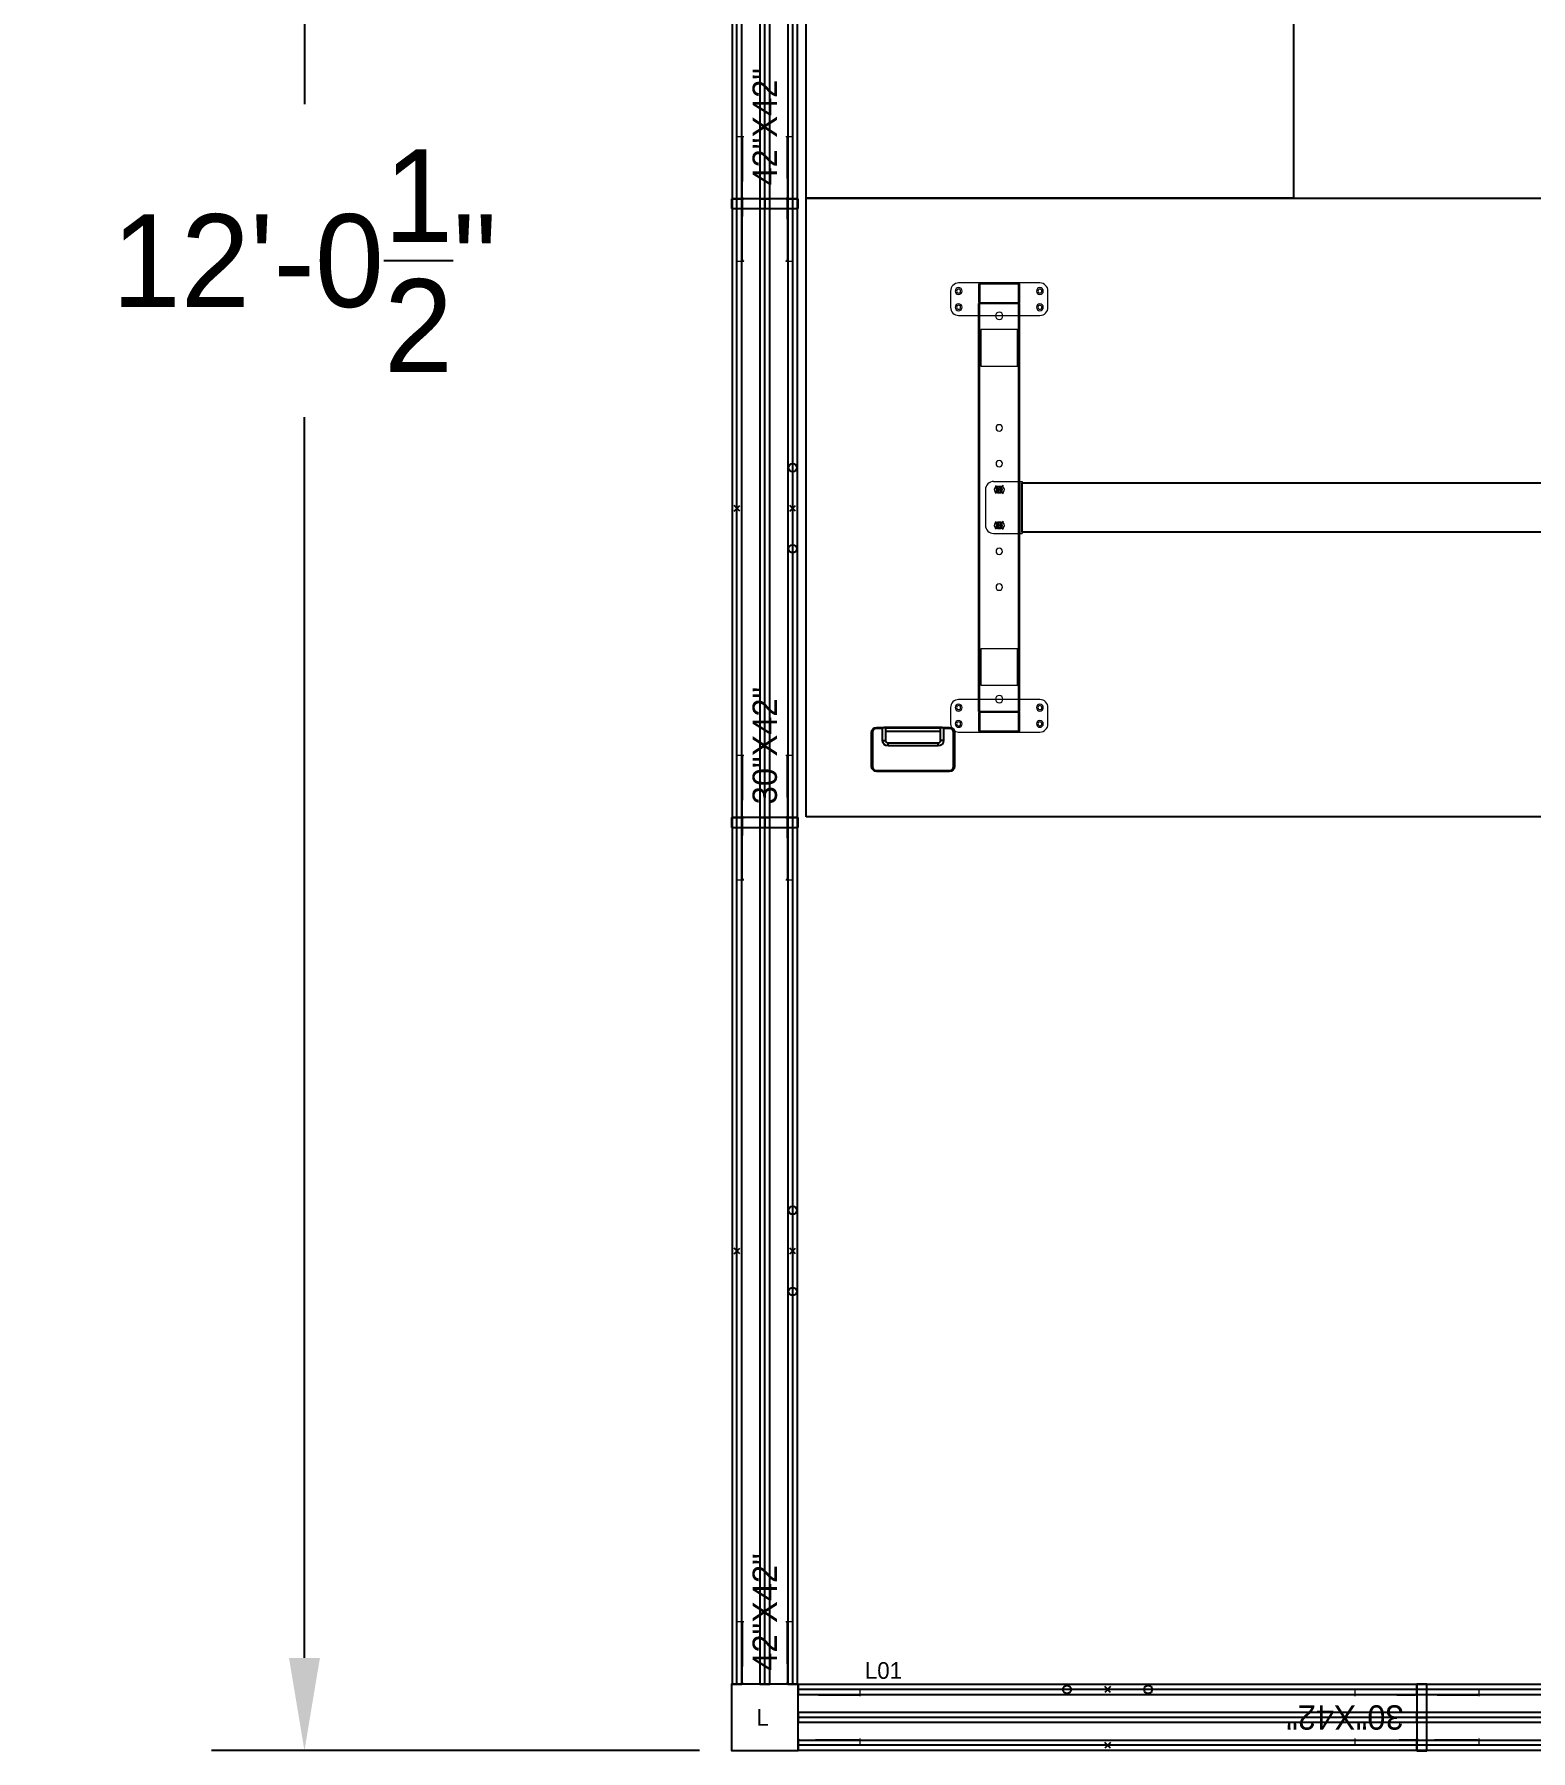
# Model space of a CAD drawing. Header units: inches. Extents: x 126 to 13186, y 9 to 361.
# Drawn here: x 1871.4 to 1944, y 41.5 to 124.7 of the extents above; entities that cross this region are included whole.
import ezdxf

# ---------------------------------------------------------------- set-up
doc = ezdxf.new("R2010")
doc.units = ezdxf.units.IN
doc.header["$MEASUREMENT"] = 0
for name, color, linetype in [('DD2D', 7, 'Continuous'), ('DD2D_Geometry', 7, 'Continuous'), ('ENFASIS NEW', 7, 'Continuous'), ('Id Unión', 7, 'Continuous'), ('PV-26D', 7, 'Continuous')]:
    doc.layers.add(name, color=color, linetype=linetype)
doc.styles.get("Standard").update_dxf_attribs({"font": 'stylu.ttf'})
doc.dimstyles.get("Standard").update_dxf_attribs({"dimscale": 25, "dimtxt": 0.18, "dimasz": 0.18, "dimexe": 0.18, "dimexo": 0.0625, "dimgap": 0.09, "dimtad": 0, "dimtih": 1, "dimtoh": 1, "dimzin": 0, "dimdsep": 46, "dimlunit": 4, "dimtxsty": 'Standard', "dimcen": 0.09, "dimadec": 0, "dimazin": 0, "dimtfac": 1, "dimtofl": 0, "dimtmove": 0, "dimatfit": 3, "dimfxl": 1, "dimtolj": 1, "dimtzin": 0, "dimarcsym": 0})

# ---------------------------------------------------------------- blocks, each defined once
blk = doc.blocks.new('DD40102466AB')
at = {"color": 1}
for p, q in [((0.0035, -0.0035), (-0.0035, 0.0035)), ((0.0035, 0.0035), (-0.0035, -0.0035))]:
    blk.add_line(p, q, dxfattribs=at)
blk.add_lwpolyline([(-0.3472, -0.0417), (0.3472, -0.0417), (0.391, -0.0067), (0.838, -0.0067), (0.838, -0.6067), (-0.838, -0.6067), (-0.838, -0.0067), (-0.391, -0.0067)], close=True)
blk.add_point((0, 0))
blk.add_point((0, 0))
blk.add_point((0, 0), dxfattribs=at)
blk = doc.blocks.new('DD40123072AB')
for p, q in [((-0.915, -0.7687), (-0.915, -0.0067)), ((-0.915, -0.0067), (0.915, -0.0067)), ((0.915, -0.0067), (0.915, -0.7687)), ((0.915, -0.7687), (-0.915, -0.7687))]:
    blk.add_line(p, q)
at = {"layer": 'PV-26D'}
for p, q in [((-0.7385, -0.0627), (-0.8285, -0.0627)), ((-0.8285, -0.0637), (-0.8285, -0.0627)), ((-0.7385, -0.0637), (-0.7385, -0.0627)), ((0.7385, -0.0627), (0.8285, -0.0627)), ((0.7385, -0.0637), (0.7385, -0.0627)), ((0.8285, -0.0637), (0.8285, -0.0627)), ((-0.8345, -0.0687), (-0.8345, -0.1107)), ((-0.8335, -0.0687), (-0.8345, -0.0687)), ((-0.8335, -0.1107), (-0.8335, -0.0687)), ((-0.8285, -0.0637), (-0.7385, -0.0637)), ((-0.7335, -0.0687), (-0.7335, -0.1107)), ((-0.7335, -0.0687), (-0.7325, -0.0687)), ((-0.7325, -0.1107), (-0.7325, -0.0687)), ((0.7325, -0.1107), (0.7325, -0.0687)), ((0.7335, -0.0687), (0.7325, -0.0687)), ((0.7335, -0.0687), (0.7335, -0.1107)), ((0.8285, -0.0637), (0.7385, -0.0637)), ((0.8335, -0.1107), (0.8335, -0.0687)), ((0.8335, -0.0687), (0.8345, -0.0687)), ((0.8345, -0.0687), (0.8345, -0.1107)), ((-0.8212, -0.1009), (-0.8212, -0.1157)), ((-0.8212, -0.1009), (-0.8175, -0.1009)), ((-0.8175, -0.1167), (-0.8175, -0.1009)), ((-0.7527, -0.094), (-0.8143, -0.094)), ((-0.8143, -0.094), (-0.8143, -0.0977)), ((-0.8143, -0.0977), (-0.7527, -0.0977)), ((-0.7527, -0.094), (-0.7527, -0.0977)), ((-0.7495, -0.1009), (-0.7495, -0.1167)), ((-0.7458, -0.1009), (-0.7495, -0.1009)), ((-0.7458, -0.1157), (-0.7458, -0.1009)), ((0.7458, -0.1157), (0.7458, -0.1009)), ((0.7458, -0.1009), (0.7495, -0.1009)), ((0.7495, -0.1009), (0.7495, -0.1167)), ((0.7527, -0.094), (0.8143, -0.094)), ((0.7527, -0.094), (0.7527, -0.0977)), ((0.8143, -0.0977), (0.7527, -0.0977)), ((0.8143, -0.094), (0.8143, -0.0977)), ((0.8175, -0.1167), (0.8175, -0.1009)), ((0.8212, -0.1009), (0.8175, -0.1009)), ((0.8212, -0.1009), (0.8212, -0.1157)), ((-0.8335, -0.1107), (-0.8345, -0.1107)), ((-0.8212, -0.1157), (-0.8285, -0.1157)), ((-0.8285, -0.1157), (-0.8285, -0.1167)), ((-0.8285, -0.1167), (-0.8175, -0.1167)), ((-0.7495, -0.1117), (-0.8175, -0.1117)), ((-0.7495, -0.1119), (-0.8175, -0.1119)), ((-0.8175, -0.1124), (-0.7495, -0.1124)), ((-0.7495, -0.1161), (-0.8175, -0.1161)), ((-0.8175, -0.1166), (-0.7495, -0.1166)), ((-0.7495, -0.1167), (-0.8175, -0.1167)), ((-0.7495, -0.1167), (-0.7385, -0.1167)), ((-0.7385, -0.1157), (-0.7458, -0.1157)), ((-0.7385, -0.1157), (-0.7385, -0.1167)), ((-0.7335, -0.1107), (-0.7325, -0.1107)), ((0.7335, -0.1107), (0.7325, -0.1107)), ((0.7385, -0.1157), (0.7458, -0.1157)), ((0.7385, -0.1157), (0.7385, -0.1167)), ((0.7495, -0.1167), (0.7385, -0.1167)), ((0.7495, -0.1117), (0.8175, -0.1117)), ((0.7495, -0.1119), (0.8175, -0.1119)), ((0.8175, -0.1124), (0.7495, -0.1124)), ((0.7495, -0.1161), (0.8175, -0.1161)), ((0.8175, -0.1166), (0.7495, -0.1166)), ((0.7495, -0.1167), (0.8175, -0.1167)), ((0.8285, -0.1167), (0.8175, -0.1167)), ((0.8212, -0.1157), (0.8285, -0.1157)), ((0.8285, -0.1157), (0.8285, -0.1167)), ((0.8335, -0.1107), (0.8345, -0.1107))]:
    blk.add_line(p, q, dxfattribs=at)
at = {"layer": 'PV-26D', "extrusion": (0, 0, -1)}
for centre, radius, start, end in [((0.8285, -0.0687), 0.006, 0, 90), ((0.7385, -0.0687), 0.006, 90, 180), ((-0.7385, -0.0687), 0.006, 0, 90), ((-0.8285, -0.0687), 0.006, 90, 180), ((0.8143, -0.1009), 0.00691, 0, 90), ((0.7527, -0.1009), 0.00691, 90, 180), ((-0.7527, -0.1009), 0.00691, 0, 90), ((-0.8143, -0.1009), 0.00691, 90, 180), ((0.8285, -0.1107), 0.006, 270, 0), ((0.7385, -0.1107), 0.006, 180, 270), ((-0.7385, -0.1107), 0.006, 270, 0), ((-0.8285, -0.1107), 0.006, 180, 270)]:
    blk.add_arc(centre, radius, start, end, dxfattribs=at)
at = {"layer": 'PV-26D'}
for centre, radius, start, end in [((-0.8285, -0.0687), 0.005, 90, 180), ((-0.7385, -0.0687), 0.005, 0, 90), ((0.7385, -0.0687), 0.005, 90, 180), ((0.8285, -0.0687), 0.005, 0, 90), ((-0.8143, -0.1009), 0.00318, 90, 180), ((-0.7527, -0.1009), 0.00318, 0, 90), ((0.7527, -0.1009), 0.00318, 90, 180), ((0.8143, -0.1009), 0.00318, 0, 90), ((-0.8285, -0.1107), 0.005, 180, 270), ((-0.7385, -0.1107), 0.005, 270, 0), ((0.7385, -0.1107), 0.005, 180, 270), ((0.8285, -0.1107), 0.005, 270, 0)]:
    blk.add_arc(centre, radius, start, end, dxfattribs=at)
for points in [[(-0.8175, -0.1167), (-0.8197, -0.1167), (-0.8212, -0.1163), (-0.8212, -0.1157)], [(-0.7458, -0.1157), (-0.7458, -0.1163), (-0.7473, -0.1167), (-0.7495, -0.1167)], [(0.7458, -0.1157), (0.7458, -0.1163), (0.7473, -0.1167), (0.7495, -0.1167)], [(0.8175, -0.1167), (0.8197, -0.1167), (0.8212, -0.1163), (0.8212, -0.1157)]]:
    blk.add_rational_spline(points, [1, 0.804737854124, 0.804737854124, 1], degree=3, dxfattribs=at)
blk = doc.blocks.new('DD305172S')
at = {"color": 0, "linetype": 'Continuous', "lineweight": 0}
for p, q in [((-0.06, 0.0305), (-0.0573, 0.0305)), ((-0.06, -0.0305), (-0.06, 0.0305)), ((-0.0573, 0.0305), (0.038, 0.0305)), ((-0.0573, 0.0305), (-0.0573, -0.0305)), ((0.038, 0.025), (-0.01, 0.025)), ((-0.01, -0.025), (-0.01, 0.025)), ((0.038, 0.0305), (0.042, 0.0305)), ((0.0393, 0.025), (0.038, 0.025)), ((0.042, 0.025), (0.0393, 0.025)), ((0.042, 0.0112), (0.042, 0.0305)), ((1.49, 0.0308), (1.49, 0.032)), ((1.4935, 0.032), (1.49, 0.032)), ((1.49, 0.0112), (1.49, 0.0308)), ((1.4927, -0.032), (1.4927, 0.032)), ((1.525, 0.032), (1.4935, 0.032)), ((1.5204, 0.026), (1.5157, 0.026)), ((1.535, -0.022), (1.535, 0.022)), ((-0.0475, 0.007), (-0.0405, 0.007)), ((-0.0475, 0.004), (-0.0475, 0.007)), ((-0.0405, 0.004), (-0.0475, 0.004)), ((-0.0405, 0.007), (-0.0405, 0.004)), ((0.042, 0.0096), (0.042, 0.0112)), ((0.042, -0.0096), (0.042, 0.0096)), ((1.49, 0.0096), (1.49, 0.0112)), ((1.49, -0.0096), (1.49, 0.0096)), ((1.5157, 0.018), (1.5204, 0.018)), ((-0.0475, -0.004), (-0.0475, -0.007)), ((-0.0475, -0.004), (-0.0405, -0.004)), ((-0.0405, -0.007), (-0.0475, -0.007)), ((-0.0405, -0.007), (-0.0405, -0.004)), ((0.042, -0.0112), (0.042, -0.0096)), ((0.042, -0.0305), (0.042, -0.0112)), ((1.49, -0.0112), (1.49, -0.0096)), ((1.49, -0.0308), (1.49, -0.0112)), ((1.5204, -0.018), (1.5157, -0.018)), ((-0.0573, -0.0305), (-0.06, -0.0305)), ((-0.0573, -0.0305), (0.038, -0.0305)), ((-0.01, -0.025), (0.038, -0.025)), ((0.038, -0.025), (0.0393, -0.025)), ((0.038, -0.0305), (0.042, -0.0305)), ((0.0393, -0.025), (0.042, -0.025)), ((1.49, -0.032), (1.49, -0.0308)), ((1.4935, -0.032), (1.49, -0.032)), ((1.525, -0.032), (1.4935, -0.032)), ((1.5157, -0.026), (1.5204, -0.026))]:
    blk.add_line(p, q, dxfattribs=at)
at = {"color": 1}
for p, q in [((1.5131, 0.0171), (1.523, 0.0269)), ((1.523, 0.0171), (1.5131, 0.0269)), ((-0.0049, -0.0049), (0.0049, 0.0049)), ((0.0049, -0.0049), (-0.0049, 0.0049)), ((1.5131, -0.0269), (1.523, -0.0171)), ((1.523, -0.0269), (1.5131, -0.0171))]:
    blk.add_line(p, q, dxfattribs=at)
blk.add_lwpolyline([(1.49, -0.0305), (0.042, -0.0305), (0.042, 0.0305), (1.49, 0.0305)], close=True)
at = {"color": 0, "linetype": 'Continuous', "lineweight": 0}
for centre, radius, start, end in [((1.5157, 0.022), 0.00397, 90, 270), ((1.5181, 0.022), 0.00255, 90, 270), ((1.5181, 0.022), 0.00255, 270, 90), ((1.5204, 0.022), 0.00397, 270, 90), ((1.525, 0.022), 0.01, 0, 90), ((-0.0475, 0), 0.00697, 90, 270), ((-0.0475, 0), 0.00397, 90, 270), ((-0.0405, 0), 0.00697, 270, 90), ((-0.0405, 0), 0.00397, 270, 90), ((0, 0), 0.00697, 90, 270), ((0, 0), 0.00397, 90, 270), ((0, 0), 0.00255, 90, 270), ((0, 0), 0.00697, 270, 90), ((0, 0), 0.00397, 270, 90), ((0, 0), 0.00255, 270, 90), ((1.5157, -0.022), 0.00397, 90, 270), ((1.5181, -0.022), 0.00255, 90, 270), ((1.5181, -0.022), 0.00255, 270, 90), ((1.5204, -0.022), 0.00397, 270, 90), ((1.525, -0.022), 0.01, 270, 0)]:
    blk.add_arc(centre, radius, start, end, dxfattribs=at)
for p in [(1.5181, 0.022), (0, 0), (1.5181, -0.022)]:
    blk.add_point(p)
blk = doc.blocks.new('A$C346468CF')
at = {"color": 0, "linetype": 'Continuous', "lineweight": 0}
for p, q in [((-0.3512, 0.1729), (-0.3512, 0.0729)), ((-0.3212, 0.1829), (-0.3412, 0.1829)), ((-0.3112, 0.0729), (-0.3112, 0.1729)), ((0.1618, 0.1729), (0.1618, 0.0729)), ((0.1918, 0.1829), (0.1718, 0.1829)), ((0.2018, 0.0729), (0.2018, 0.1729)), ((-0.3277, 0.1483), (-0.3493, 0.1483)), ((-0.3258, 0.1483), (-0.3112, 0.1483)), ((-0.3258, 0.1464), (-0.3258, 0.1483)), ((-0.3112, 0.1483), (0.1618, 0.1483)), ((0.1618, 0.1483), (0.1764, 0.1483)), ((0.1764, 0.1464), (0.1764, 0.1483)), ((0.1999, 0.1483), (0.1783, 0.1483)), ((-0.3497, 0.1464), (-0.3497, 0.0994)), ((-0.3277, 0.1467), (-0.3493, 0.1467)), ((-0.3273, 0.0994), (-0.3273, 0.1464)), ((-0.3258, 0.1467), (0.1764, 0.1467)), ((-0.3258, 0.0994), (-0.3258, 0.1464)), ((-0.3258, 0.0994), (-0.3258, 0.1464)), ((-0.2937, 0.1454), (-0.2937, 0.1004)), ((-0.2487, 0.1454), (-0.2937, 0.1454)), ((-0.2487, 0.1004), (-0.2487, 0.1454)), ((0.0993, 0.1454), (0.0993, 0.1004)), ((0.1443, 0.1454), (0.0993, 0.1454)), ((0.1443, 0.1004), (0.1443, 0.1454)), ((0.1764, 0.1464), (0.1764, 0.0994)), ((0.1764, 0.0994), (0.1764, 0.1464)), ((0.1779, 0.1464), (0.1779, 0.0994)), ((0.1999, 0.1467), (0.1783, 0.1467)), ((0.2003, 0.0994), (0.2003, 0.1464)), ((-0.3493, 0.099), (-0.3277, 0.099)), ((-0.3493, 0.0975), (-0.3277, 0.0975)), ((-0.3258, 0.0975), (-0.3258, 0.0994)), ((-0.3258, 0.099), (0.1764, 0.099)), ((-0.3258, 0.0975), (-0.3112, 0.0975)), ((-0.3112, 0.0975), (0.1618, 0.0975)), ((-0.2937, 0.1004), (-0.2487, 0.1004)), ((0.0993, 0.1004), (0.1443, 0.1004)), ((0.1618, 0.0975), (0.1764, 0.0975)), ((0.1764, 0.0975), (0.1764, 0.0994)), ((0.1783, 0.099), (0.1999, 0.099)), ((0.1783, 0.0975), (0.1999, 0.0975)), ((-0.3412, 0.0629), (-0.3212, 0.0629)), ((0.1718, 0.0629), (0.1918, 0.0629))]:
    blk.add_line(p, q, dxfattribs=at)
for centre, radius, start, end in [((-0.3412, 0.1729), 0.01, 90, 180), ((-0.3412, 0.1729), 0.00422, 0, 180), ((-0.3412, 0.1729), 0.00422, 180, 0), ((-0.3412, 0.1729), 0.00246, 0, 180), ((-0.3412, 0.1729), 0.00246, 180, 0), ((-0.3212, 0.1729), 0.00422, 0, 180), ((-0.3212, 0.1729), 0.00422, 180, 0), ((-0.3212, 0.1729), 0.00246, 0, 180), ((-0.3212, 0.1729), 0.00246, 180, 0), ((-0.3212, 0.1729), 0.01, 0, 90), ((0.1718, 0.1729), 0.01, 90, 180), ((0.1718, 0.1729), 0.00422, 0, 180), ((0.1718, 0.1729), 0.00422, 180, 0), ((0.1718, 0.1729), 0.00246, 0, 180), ((0.1718, 0.1729), 0.00246, 180, 0), ((0.1918, 0.1729), 0.00422, 0, 180), ((0.1918, 0.1729), 0.00422, 180, 0), ((0.1918, 0.1729), 0.00246, 0, 180), ((0.1918, 0.1729), 0.00246, 180, 0), ((0.1918, 0.1729), 0.01, 0, 90), ((-0.3493, 0.1464), 0.0019, 90, 180), ((-0.3277, 0.1464), 0.0019, 0, 90), ((0.1783, 0.1464), 0.0019, 90, 180), ((0.1999, 0.1464), 0.0019, 0, 90), ((-0.3493, 0.1464), 0.00038, 90, 180), ((-0.3277, 0.1464), 0.00038, 0, 90), ((-0.3108, 0.1229), 0.0045, 90, 270), ((-0.3108, 0.1229), 0.0045, 270, 90), ((-0.1727, 0.1229), 0.00397, 90, 270), ((-0.1727, 0.1229), 0.00397, 270, 90), ((-0.1287, 0.1229), 0.00397, 90, 270), ((-0.1287, 0.1229), 0.00397, 270, 90), ((-0.0967, 0.1229), 0.00397, 90, 270), ((-0.0967, 0.1229), 0.00397, 270, 90), ((-0.0527, 0.1229), 0.00397, 90, 270), ((-0.0527, 0.1229), 0.00397, 270, 90), ((-0.0207, 0.1229), 0.00397, 90, 270), ((-0.0207, 0.1229), 0.00397, 270, 90), ((0.0233, 0.1229), 0.00397, 90, 270), ((0.0233, 0.1229), 0.00397, 270, 90), ((0.1614, 0.1229), 0.0045, 90, 270), ((0.1614, 0.1229), 0.0045, 270, 90), ((0.1783, 0.1464), 0.00038, 90, 180), ((0.1999, 0.1464), 0.00038, 0, 90), ((-0.3493, 0.0994), 0.0019, 180, 270), ((-0.3493, 0.0994), 0.00038, 180, 270), ((-0.3277, 0.0994), 0.00038, 270, 360), ((-0.3277, 0.0994), 0.0019, 270, 0), ((0.1783, 0.0994), 0.0019, 180, 270), ((0.1783, 0.0994), 0.00038, 180, 270), ((0.1999, 0.0994), 0.00038, 270, 360), ((0.1999, 0.0994), 0.0019, 270, 0), ((-0.3412, 0.0729), 0.01, 180, 270), ((-0.3412, 0.0729), 0.00422, 0, 180), ((-0.3412, 0.0729), 0.00422, 180, 0), ((-0.3412, 0.0729), 0.00246, 0, 180), ((-0.3412, 0.0729), 0.00246, 180, 0), ((-0.3212, 0.0729), 0.00422, 0, 180), ((-0.3212, 0.0729), 0.00422, 180, 0), ((-0.3212, 0.0729), 0.00246, 0, 180), ((-0.3212, 0.0729), 0.00246, 180, 0), ((-0.3212, 0.0729), 0.01, 270, 0), ((0.1718, 0.0729), 0.01, 180, 270), ((0.1718, 0.0729), 0.00422, 0, 180), ((0.1718, 0.0729), 0.00422, 180, 0), ((0.1718, 0.0729), 0.00246, 0, 180), ((0.1718, 0.0729), 0.00246, 180, 0), ((0.1918, 0.0729), 0.00422, 0, 180), ((0.1918, 0.0729), 0.00422, 180, 0), ((0.1918, 0.0729), 0.00246, 0, 180), ((0.1918, 0.0729), 0.00246, 180, 0), ((0.1918, 0.0729), 0.01, 270, 0)]:
    blk.add_arc(centre, radius, start, end, dxfattribs=at)
blk = doc.blocks.new('DD300530S')
blk.add_blockref('A$C346468CF', (0.0747, -0.1229))
blk = doc.blocks.new('DD101042422D')
at = {"color": 1, "linetype": 'Continuous', "lineweight": 0}
for p, q in [((0, -0.0255), (0, 0.0255)), ((0.0017, 0.0275), (0.0218, 0.0275)), ((0.002, 0.0275), (0.0215, 0.0275)), ((0.0747, 0.0275), (0.0215, 0.0275)), ((0.0747, 0.0275), (0.075, 0.0275)), ((0.0765, 0.026), (0.0765, 0.0343)), ((0.9905, 0.0343), (0.0765, 0.0343)), ((0.9905, 0.0343), (0.9905, 0.026)), ((0.9923, 0.0275), (0.992, 0.0275)), ((0.9923, 0.0275), (1.0455, 0.0275)), ((1.0653, 0.0275), (1.0452, 0.0275)), ((1.065, 0.0275), (1.0455, 0.0275)), ((1.067, -0.0255), (1.067, 0.0255)), ((0.025, -0.0275), (0.002, -0.0275)), ((0.025, -0.0275), (0.0747, -0.0275)), ((0.0747, -0.0275), (0.075, -0.0275)), ((0.0765, -0.0343), (0.0765, -0.026)), ((0.9905, -0.0343), (0.0765, -0.0343)), ((0.9905, -0.026), (0.9905, -0.0343)), ((0.9923, -0.0275), (0.992, -0.0275)), ((1.042, -0.0275), (0.9923, -0.0275)), ((1.042, -0.0275), (1.065, -0.0275))]:
    blk.add_line(p, q, dxfattribs=at)
at = {"color": 1}
for p, q in [((0.53, 0.0379), (0.537, 0.0308)), ((0.53, 0.0308), (0.537, 0.0379)), ((0.53, -0.0379), (0.537, -0.0308)), ((0.53, -0.0308), (0.537, -0.0379))]:
    blk.add_line(p, q, dxfattribs=at)
for centre in [(0.4835, -0.0343), (0.5835, -0.0343)]:
    blk.add_circle(centre, 0.005, dxfattribs=at)
at = {"color": 1, "linetype": 'Continuous', "lineweight": 0}
for centre, radius, start, end in [((0.002, 0.0255), 0.00203, 90, 180), ((0.075, 0.026), 0.00151, 10.021, 90), ((0.075, 0.026), 0.00151, 0, 10.021), ((0.992, 0.026), 0.00151, 90, 169.979), ((0.992, 0.026), 0.00151, 169.979, 180), ((0.992, 0.026), 0.00151, 169.979, 180), ((1.065, 0.0255), 0.00203, 0, 90), ((0.002, -0.0255), 0.00203, 180, 270), ((0.075, -0.026), 0.00151, 270, 349.979), ((0.075, -0.026), 0.00151, 349.979, 0), ((0.992, -0.026), 0.00151, 180, 190.021), ((0.992, -0.026), 0.00151, 180, 190.021), ((0.992, -0.026), 0.00151, 190.021, 270), ((1.065, -0.0255), 0.00203, 270, 0)]:
    blk.add_arc(centre, radius, start, end, dxfattribs=at)
at = {"color": 1}
for p in [(0.5335, 0.0343), (0.5335, -0.0343)]:
    blk.add_point(p, dxfattribs=at)
at = {"insert": (0.0165, 0.0151), "char_height": 0.03, "attachment_point": 1}
blk.add_mtext_dynamic_manual_height_columns('42"X42"', width=75.494015, gutter_width=12.5, heights=[0], dxfattribs=at)
blk = doc.blocks.new('SPACE_DD10104242')
blk.add_blockref('DD101042422D', (0, 0))
blk = doc.blocks.new('DD101030422D')
at = {"color": 1, "linetype": 'Continuous', "lineweight": 0}
for p, q in [((0, -0.0255), (0, 0.0255)), ((0.0017, 0.0275), (0.0218, 0.0275)), ((0.002, 0.0275), (0.0215, 0.0275)), ((0.0747, 0.0275), (0.0215, 0.0275)), ((0.0747, 0.0275), (0.075, 0.0275)), ((0.0765, 0.026), (0.0765, 0.0343)), ((0.6855, 0.0343), (0.0765, 0.0343)), ((0.6855, 0.0343), (0.6855, 0.026)), ((0.6873, 0.0275), (0.687, 0.0275)), ((0.6873, 0.0275), (0.7405, 0.0275)), ((0.7603, 0.0275), (0.7402, 0.0275)), ((0.76, 0.0275), (0.7405, 0.0275)), ((0.762, -0.0255), (0.762, 0.0255)), ((0.025, -0.0275), (0.002, -0.0275)), ((0.025, -0.0275), (0.0747, -0.0275)), ((0.0747, -0.0275), (0.075, -0.0275)), ((0.0765, -0.0343), (0.0765, -0.026)), ((0.6855, -0.0343), (0.0765, -0.0343)), ((0.6855, -0.026), (0.6855, -0.0343)), ((0.6873, -0.0275), (0.687, -0.0275)), ((0.737, -0.0275), (0.6873, -0.0275)), ((0.737, -0.0275), (0.76, -0.0275))]:
    blk.add_line(p, q, dxfattribs=at)
at = {"color": 1}
for p, q in [((0.3775, 0.0379), (0.3845, 0.0308)), ((0.3775, 0.0308), (0.3845, 0.0379)), ((0.3775, -0.0379), (0.3845, -0.0308)), ((0.3775, -0.0308), (0.3845, -0.0379))]:
    blk.add_line(p, q, dxfattribs=at)
for centre in [(0.331, -0.0343), (0.431, -0.0343)]:
    blk.add_circle(centre, 0.005, dxfattribs=at)
at = {"color": 1, "linetype": 'Continuous', "lineweight": 0}
for centre, radius, start, end in [((0.002, 0.0255), 0.00203, 90, 180), ((0.075, 0.026), 0.00151, 10.021, 90), ((0.075, 0.026), 0.00151, 0, 10.021), ((0.687, 0.026), 0.00151, 90, 169.979), ((0.687, 0.026), 0.00151, 169.979, 180), ((0.687, 0.026), 0.00151, 169.979, 180), ((0.76, 0.0255), 0.00203, 0, 90), ((0.002, -0.0255), 0.00203, 180, 270), ((0.075, -0.026), 0.00151, 270, 349.979), ((0.075, -0.026), 0.00151, 349.979, 0), ((0.687, -0.026), 0.00151, 180, 190.021), ((0.687, -0.026), 0.00151, 180, 190.021), ((0.687, -0.026), 0.00151, 190.021, 270), ((0.76, -0.0255), 0.00203, 270, 0)]:
    blk.add_arc(centre, radius, start, end, dxfattribs=at)
at = {"color": 1}
for p in [(0.381, 0.0343), (0.381, -0.0343)]:
    blk.add_point(p, dxfattribs=at)
at = {"insert": (0.0165, 0.0151), "char_height": 0.03, "attachment_point": 1}
blk.add_mtext_dynamic_manual_height_columns('30"X42"', width=75.494015, gutter_width=12.5, heights=[0], dxfattribs=at)
blk = doc.blocks.new('SPACE_DD10103042')
blk.add_blockref('DD101030422D', (0, 0))
blk = doc.blocks.new('DD3021422D')
for p, q in [((0, 0.041), (0, -0.041)), ((0.012, 0.041), (0, 0.041)), ((0.012, -0.041), (0.012, 0.041)), ((0, -0.041), (0.012, -0.041))]:
    blk.add_line(p, q)
blk = doc.blocks.new('SPACE_DD302142')
blk.add_blockref('DD3021422D', (0, 0))
blk = doc.blocks.new('*D77')
at = {"color": 0, "lineweight": -2, "transparency": 16777216}
for p, q in [((1903.672, 185.984), (1880.029, 185.984)), ((1884.529, 181.484), (1884.529, 121.324)), ((1884.529, 45.996), (1884.529, 106.156)), ((1903.672, 41.496), (1880.029, 41.496))]:
    blk.add_line(p, q, dxfattribs=at)
at = {"color": 0, "transparency": 16777216}
for points in [[(1883.779, 181.484), (1885.279, 181.484), (1884.529, 185.984)], [(1883.779, 45.996), (1885.279, 45.996), (1884.529, 41.496)]]:
    blk.add_solid(points, dxfattribs=at)
at = {"layer": 'Defpoints', "color": 0, "transparency": 16777216}
for p in [(1884.529, 185.984), (1905.234, 185.984), (1905.234, 41.496)]:
    blk.add_point(p, dxfattribs=at)
at = {"color": 0, "transparency": 16777216, "insert": (1884.529, 113.74), "char_height": 4.5, "attachment_point": 5}
blk.add_mtext('\\A1;12\'-0{\\H1.000000x;\\S1/2;}"', dxfattribs=at)

msp = doc.modelspace()

# ---------------------------------------------------------------- linework, layer by layer
at = {"layer": 'DD2D'}
for p, q in [((1905.494, 116.732), (1905.494, 158.74)), ((1906.845, 116.732), (1906.845, 158.74)), ((1906.845, 116.732), (1906.845, 158.74)), ((1908.195, 116.732), (1908.195, 158.74)), ((1905.494, 86.732), (1905.494, 116.732)), ((1906.845, 86.732), (1906.845, 116.732)), ((1906.845, 86.732), (1906.845, 116.732)), ((1906.845, 116.732), (1906.845, 116.259)), ((1908.195, 86.732), (1908.195, 116.732)), ((1905.494, 44.724), (1905.494, 86.732)), ((1906.845, 44.724), (1906.845, 86.732)), ((1906.845, 44.724), (1906.845, 86.732)), ((1906.845, 86.732), (1906.845, 86.259)), ((1908.195, 44.724), (1908.195, 86.732)), ((1938.459, 44.46), (1908.459, 44.46)), ((1980.467, 44.46), (1938.459, 44.46)), ((1908.459, 43.11), (1908.455, 43.11)), ((1938.459, 43.11), (1908.459, 43.11)), ((1938.459, 43.11), (1908.459, 43.11)), ((1980.467, 43.11), (1938.459, 43.11)), ((1980.467, 43.11), (1938.459, 43.11)), ((1938.459, 43.11), (1938.931, 43.11)), ((1938.459, 41.759), (1908.459, 41.759)), ((1980.467, 41.759), (1938.459, 41.759))]:
    msp.add_line(p, q, dxfattribs=at)
at = {"layer": 'DD2D_Geometry'}
for points in [[(1905.731, 116.732), (1905.731, 158.74), (1905.258, 158.74), (1905.258, 116.732)], [(1905.731, 116.732), (1905.731, 158.74), (1905.258, 158.74), (1905.258, 116.732)], [(1907.081, 116.732), (1907.081, 158.74), (1906.608, 158.74), (1906.608, 116.732)], [(1907.081, 116.732), (1907.081, 158.74), (1906.608, 158.74), (1906.608, 116.732)], [(1908.431, 116.732), (1908.431, 158.74), (1907.959, 158.74), (1907.959, 116.732)], [(1908.431, 116.732), (1908.431, 158.74), (1907.959, 158.74), (1907.959, 116.732)], [(1905.731, 86.732), (1905.731, 116.732), (1905.258, 116.732), (1905.258, 86.732)], [(1905.731, 86.732), (1905.731, 116.732), (1905.258, 116.732), (1905.258, 86.732)], [(1907.081, 86.732), (1907.081, 116.732), (1906.608, 116.732), (1906.608, 86.732)], [(1907.081, 86.732), (1907.081, 116.732), (1906.608, 116.732), (1906.608, 86.732)], [(1908.431, 86.732), (1908.431, 116.732), (1907.959, 116.732), (1907.959, 86.732)], [(1908.431, 86.732), (1908.431, 116.732), (1907.959, 116.732), (1907.959, 86.732)], [(1905.731, 44.724), (1905.731, 86.732), (1905.258, 86.732), (1905.258, 44.724)], [(1905.731, 44.724), (1905.731, 86.732), (1905.258, 86.732), (1905.258, 44.724)], [(1907.081, 44.724), (1907.081, 86.732), (1906.608, 86.732), (1906.608, 44.724)], [(1907.081, 44.724), (1907.081, 86.732), (1906.608, 86.732), (1906.608, 44.724)], [(1908.431, 44.724), (1908.431, 86.732), (1907.959, 86.732), (1907.959, 44.724)], [(1908.431, 44.724), (1908.431, 86.732), (1907.959, 86.732), (1907.959, 44.724)], [(1908.459, 44.724), (1905.234, 44.724), (1905.234, 41.496), (1908.459, 41.496)], [(1938.459, 44.696), (1908.459, 44.696), (1908.459, 44.224), (1938.459, 44.224)], [(1938.459, 44.696), (1908.459, 44.696), (1908.459, 44.224), (1938.459, 44.224)], [(1980.467, 44.696), (1938.459, 44.696), (1938.459, 44.224), (1980.467, 44.224)], [(1980.467, 44.696), (1938.459, 44.696), (1938.459, 44.224), (1980.467, 44.224)], [(1938.459, 43.346), (1908.459, 43.346), (1908.459, 42.874), (1938.459, 42.874)], [(1938.459, 43.346), (1908.459, 43.346), (1908.459, 42.874), (1938.459, 42.874)], [(1980.467, 43.346), (1938.459, 43.346), (1938.459, 42.874), (1980.467, 42.874)], [(1980.467, 43.346), (1938.459, 43.346), (1938.459, 42.874), (1980.467, 42.874)], [(1938.459, 41.996), (1908.459, 41.996), (1908.459, 41.523), (1938.459, 41.523)], [(1938.459, 41.996), (1908.459, 41.996), (1908.459, 41.523), (1938.459, 41.523)], [(1980.467, 41.996), (1938.459, 41.996), (1938.459, 41.523), (1980.467, 41.523)], [(1980.467, 41.996), (1938.459, 41.996), (1938.459, 41.523), (1980.467, 41.523)]]:
    msp.add_lwpolyline(points, close=True, dxfattribs=at)

# ---------------------------------------------------------------- block references
at = {"layer": 'DD2D_Geometry', "xscale": 39.3700787401575, "yscale": 39.3700787401575, "zscale": 39.3700787401575}
for name, p, rotation in [('SPACE_DD10104242', (1906.845, 116.732), 90), ('SPACE_DD302142', (1906.845, 116.732), 270), ('SPACE_DD302142', (1906.845, 116.732), 270), ('SPACE_DD10103042', (1906.845, 86.732), 90), ('SPACE_DD302142', (1906.845, 86.732), 270), ('SPACE_DD302142', (1906.845, 86.732), 270), ('SPACE_DD10104242', (1906.845, 44.724), 90), ('SPACE_DD10103042', (1938.459, 43.11), 180), ('SPACE_DD10104242', (1980.467, 43.11), 180)]:
    msp.add_blockref(name, p, dxfattribs=dict(at, rotation=rotation))
msp.add_blockref('SPACE_DD302142', (1938.459, 43.11), dxfattribs=at)
msp.add_blockref('SPACE_DD302142', (1938.459, 43.11), dxfattribs=at)
at = {"layer": 'ENFASIS NEW', "xscale": 39.3700787401575, "yscale": 39.3700787401575, "zscale": 39.3700787401575}
for name, p, rotation in [('DD40102466AB', (1908.589, 149.762), 90), ('DD40123072AB', (1944.876, 86.506), 180), ('DD300530S', (1918.209, 101.77), 90), ('DD305172S', (1977.975, 101.77), 180)]:
    msp.add_blockref(name, p, dxfattribs=dict(at, rotation=rotation))

# ---------------------------------------------------------------- texts
at = {"layer": 'DD2D_Geometry'}
msp.add_text('L', height=0.807, dxfattribs=at).set_placement((1906.441, 42.706))
at = {"layer": 'Id Unión'}
msp.add_text('L01', height=0.8071, dxfattribs=at).set_placement((1911.696, 44.98))

# ---------------------------------------------------------------- dimensions: what is measured, and where the dimension line sits
dim = msp.add_linear_dim(base=(1884.529, 185.984), p1=(1905.234, 41.496), p2=(1905.234, 185.984), angle=90, dimstyle='Standard')
dim.commit()
dim.dimension.update_dxf_attribs({"geometry": '*D77', "text_midpoint": (1884.529, 113.74)})

doc.saveas('drawing.dxf')
